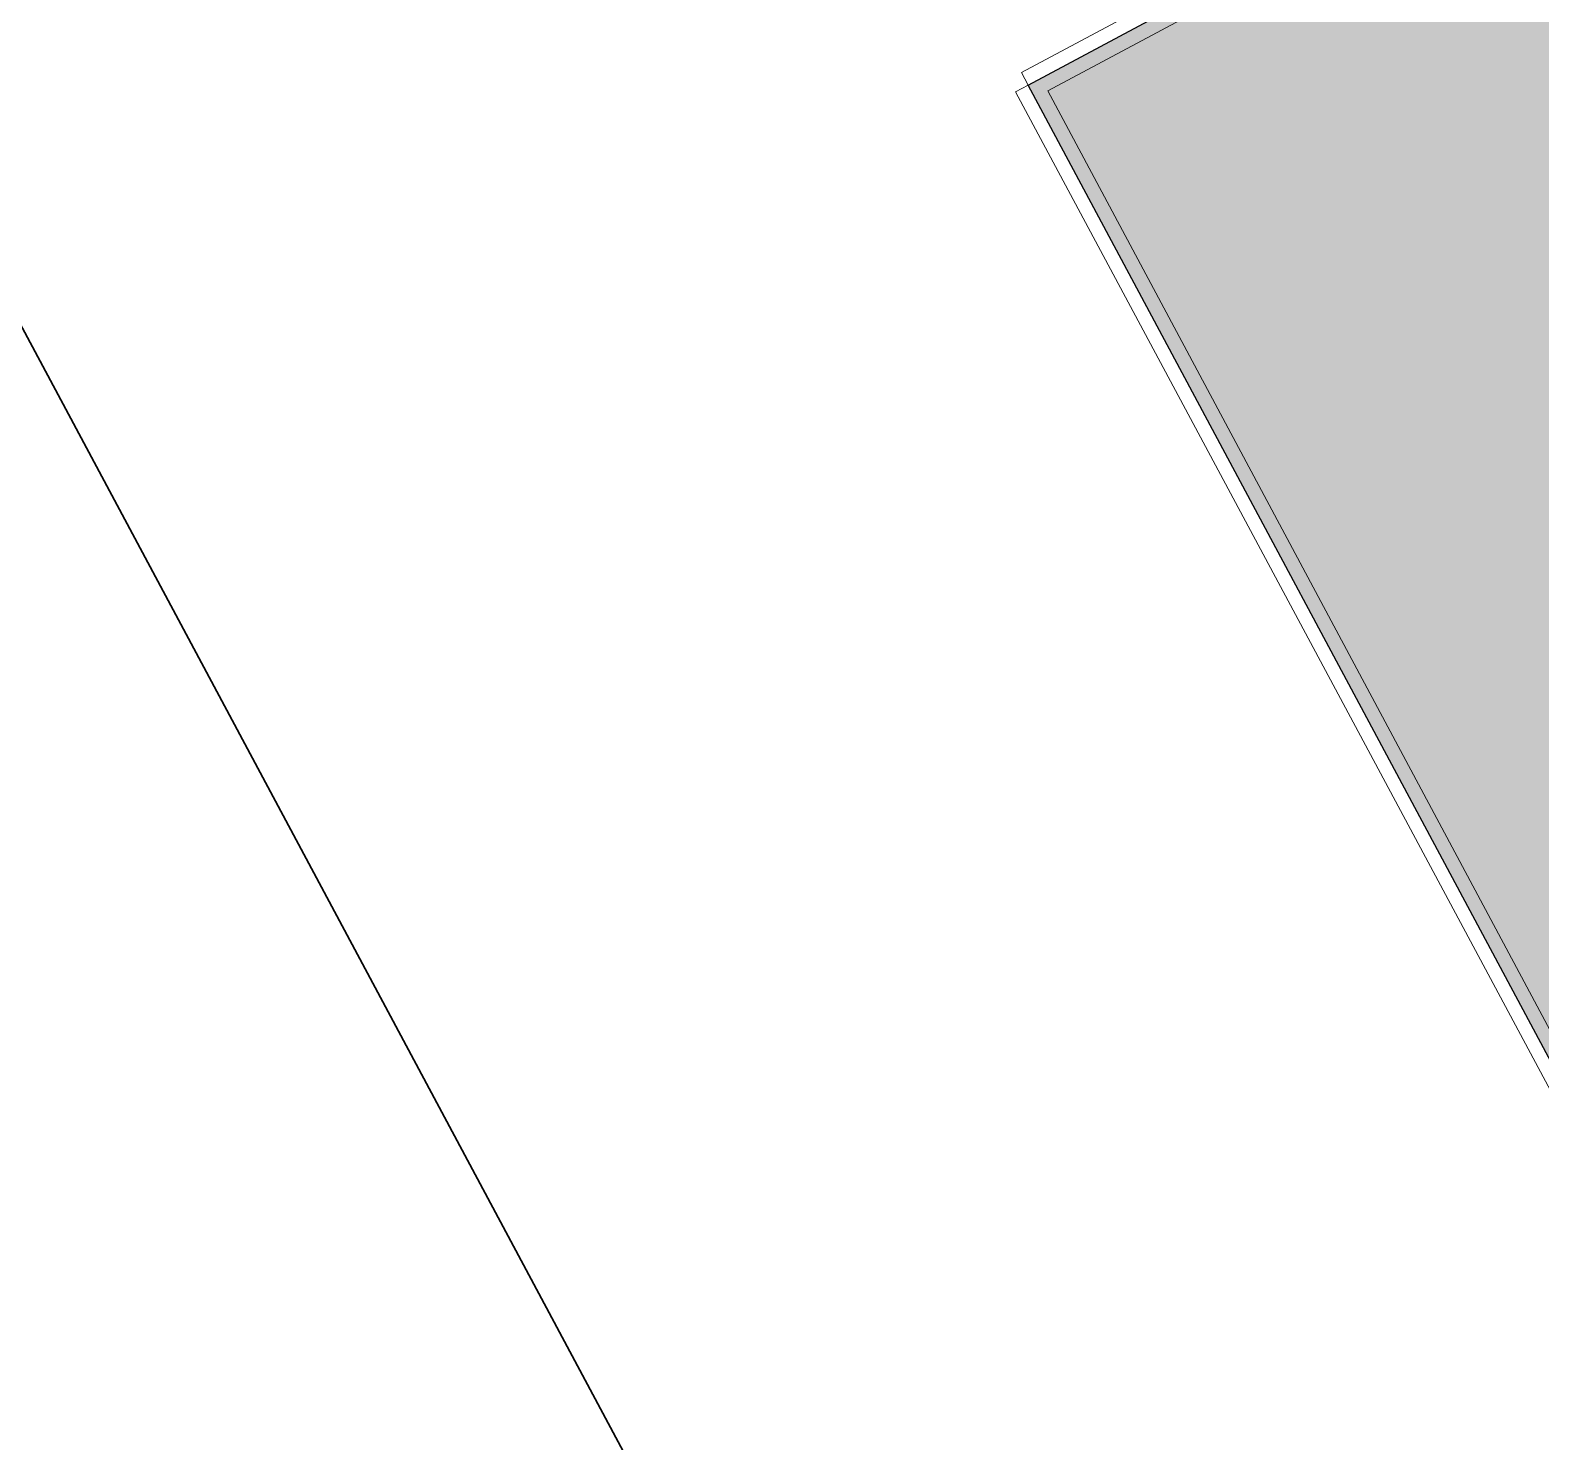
# Model space of a CAD drawing. Header units: millimetres. Extents: x 0 to 224629, y -187555 to 25097.
# Drawn here: x 73745 to 76934, y -180895 to -177916 of the extents above; entities that cross this region are included whole.
import ezdxf

# ---------------------------------------------------------------- set-up
doc = ezdxf.new("R2010")
doc.units = ezdxf.units.MM
doc.linetypes.add('Solid', pattern=[0])
for name, color, linetype, lineweight in [('Border', 7, 'Solid', 35), ('Room Walls', 47, 'Solid', 35), ('Studio Apartment', 1, 'Solid', 35)]:
    doc.layers.add(name, color=color, linetype=linetype, lineweight=lineweight)

msp = doc.modelspace()

# ---------------------------------------------------------------- hatches: boundary and pattern name
at = {"layer": 'Studio Apartment', "linetype": 'Solid', "lineweight": 25}
msp.add_hatch(color=252, dxfattribs=at).paths.add_polyline_path([(75852, -178032), (77086, -177371), (78524, -180058), (77290, -180718)], flags=0)

# ---------------------------------------------------------------- linework, layer by layer
at = {"layer": 'Border', "color": 1, "linetype": 'Solid', "lineweight": 35}
msp.add_line((78552, -187555), (0, -40819), dxfattribs=at)
at = {"layer": 'Room Walls', "color": 47, "linetype": 'Solid', "lineweight": 9}
for p, q in [((75838, -178005), (76852, -177463)), ((76880, -177515), (75893, -178044)), ((75825, -178046), (75852, -178032)), ((75852, -178032), (75838, -178005)), ((77264, -180732), (75825, -178046)), ((75893, -178044), (77302, -180678))]:
    msp.add_line(p, q, dxfattribs=at)
at = {"layer": 'Studio Apartment', "color": 252, "linetype": 'Solid', "lineweight": 25}
for p, q in [((75852, -178032), (77086, -177371)), ((77290, -180718), (75852, -178032))]:
    msp.add_line(p, q, dxfattribs=at)

doc.saveas('drawing.dxf')
